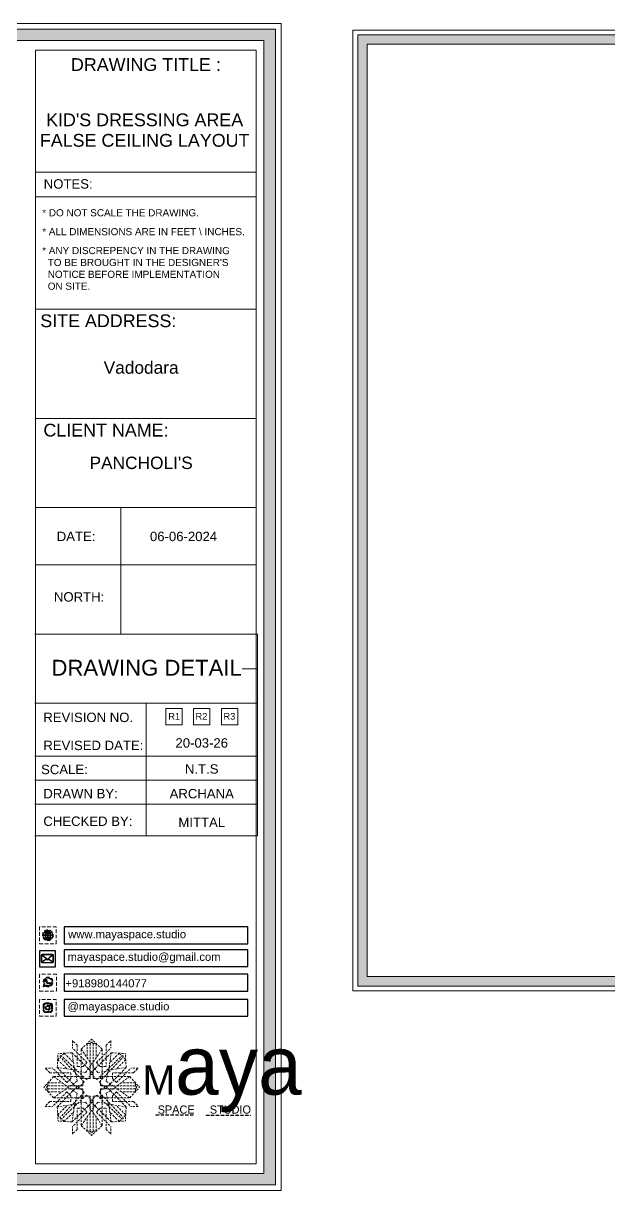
# Model space of a CAD drawing. Header units: millimetres. Extents: x 56222 to 3066687, y -650199 to -121287.
# Drawn here: x 136182 to 136257.9, y -183286.1 to -183134.8 of the extents above; entities that cross this region are included whole.
import ezdxf
from ezdxf.enums import TextEntityAlignment as Align

# ---------------------------------------------------------------- set-up
doc = ezdxf.new("R2010")
doc.units = ezdxf.units.MM
doc.header["$MEASUREMENT"] = 0
doc.linetypes.add('DASHEDX2', pattern=[1.5, 1, -0.5])
doc.layers.add('Dimension', color=10, linetype='DASHEDX2', lineweight=20)
doc.layers.add('NAME PLATE', color=7, linetype='Continuous', lineweight=25)
doc.styles.add('Arial', font='arial.ttf')
doc.styles.get("Standard").update_dxf_attribs({"font": 'arial.ttf', "height": 6})

# ---------------------------------------------------------------- blocks, each defined once
blk = doc.blocks.new('FSFSF')
at = {"color": 42, "lineweight": 5, "true_color": 0xe0ac11}
for p, q in [((28600.03, 143.51), (28600.03, 140.16)), ((28602.15, 141.41), (28600.03, 143.51)), ((28602.15, 141.41), (28602.15, 131.95)), ((28603.86, 139.69), (28608.58, 144.08)), ((28607.9, 142.22), (28606.58, 142.22)), ((28606.58, 142.22), (28606.58, 135.84)), ((28607.9, 142.22), (28608.58, 142.85)), ((28607.9, 142.22), (28607.9, 126.58)), ((28613.31, 139.69), (28608.58, 144.08)), ((28609.27, 142.22), (28608.59, 142.85)), ((28609.27, 142.22), (28609.27, 126.58)), ((28609.27, 142.22), (28610.59, 142.22)), ((28610.59, 142.22), (28610.59, 135.84)), ((28615.02, 141.41), (28617.14, 143.51)), ((28615.02, 141.41), (28615.02, 131.95)), ((28617.14, 143.51), (28617.14, 140.16)), ((28593.19, 131.45), (28593.54, 137.71)), ((28593.39, 135), (28594.56, 136.12)), ((28599.8, 138.06), (28593.54, 137.71)), ((28595.12, 136.69), (28594.53, 136.69)), ((28594.56, 136.12), (28594.56, 136.71)), ((28605.17, 124.98), (28594.56, 136.12)), ((28596.24, 137.86), (28595.12, 136.69)), ((28606.27, 126.08), (28595.12, 136.69)), ((28596.24, 137.86), (28600.47, 133.65)), ((28601.03, 130), (28599.8, 138.06)), ((28599.8, 138.05), (28608.58, 129.56)), ((28606.47, 133.76), (28600.03, 140.16)), ((28603.86, 126.58), (28603.86, 139.69)), ((28603.86, 139.69), (28608.58, 133.02)), ((28613.31, 139.69), (28608.59, 133.02)), ((28617.37, 138.05), (28608.59, 129.56)), ((28610.7, 133.76), (28617.14, 140.16)), ((28610.9, 126.08), (28622.05, 136.69)), ((28612.02, 124.98), (28622.62, 136.12)), ((28613.31, 126.58), (28613.31, 139.69)), ((28616.14, 130), (28617.37, 138.06)), ((28620.93, 137.86), (28616.7, 133.65)), ((28617.37, 138.06), (28623.63, 137.71)), ((28620.93, 137.86), (28622.05, 136.69)), ((28622.05, 136.69), (28622.64, 136.69)), ((28622.62, 136.12), (28622.62, 136.71)), ((28623.8, 135), (28622.62, 136.12)), ((28624, 131.45), (28623.65, 137.71)), ((28587.73, 131.22), (28591.08, 131.22)), ((28589.84, 129.1), (28587.73, 131.22)), ((28597.49, 124.78), (28591.08, 131.22)), ((28593.19, 131.45), (28601.69, 122.67)), ((28601.25, 130.22), (28593.19, 131.45)), ((28593.39, 135), (28597.6, 130.78)), ((28604.75, 131.95), (28602.15, 131.95)), ((28606.47, 133.76), (28604.75, 131.95)), ((28605.86, 129.18), (28608.58, 133.02)), ((28611.31, 129.18), (28608.59, 133.02)), ((28610.7, 133.76), (28612.42, 131.95)), ((28612.42, 131.95), (28615.02, 131.95)), ((28623.99, 131.45), (28615.5, 122.67)), ((28615.94, 130.22), (28624, 131.45)), ((28623.8, 135), (28619.59, 130.78)), ((28619.7, 124.78), (28626.1, 131.22)), ((28629.45, 131.22), (28626.1, 131.22)), ((28627.34, 129.1), (28629.45, 131.22)), ((28591.56, 127.39), (28587.17, 122.66)), ((28589.84, 129.1), (28599.29, 129.1)), ((28604.66, 127.39), (28591.56, 127.39)), ((28591.56, 127.39), (28598.23, 122.67)), ((28597.49, 124.78), (28599.29, 126.5)), ((28602.07, 125.39), (28598.23, 122.67)), ((28599.29, 126.5), (28599.29, 129.1)), ((28605.86, 129.18), (28601.03, 130)), ((28602.07, 125.39), (28601.25, 130.22)), ((28603.68, 126.54), (28603.68, 127.39)), ((28604.66, 126.54), (28603.68, 126.54)), ((28604.71, 127.57), (28603.86, 127.57)), ((28607.9, 126.58), (28603.86, 126.58)), ((28604.66, 123.35), (28604.66, 127.39)), ((28604.7, 126.58), (28604.71, 127.57)), ((28606.27, 126.08), (28608.58, 128.27)), ((28607.9, 128.92), (28608.58, 129.56)), ((28607.9, 128.92), (28608.58, 128.27)), ((28609.27, 128.92), (28608.59, 129.56)), ((28609.27, 128.92), (28608.59, 128.27)), ((28610.9, 126.08), (28608.59, 128.27)), ((28609.27, 126.58), (28613.31, 126.58)), ((28611.31, 129.18), (28616.14, 130)), ((28612.46, 126.58), (28612.46, 127.57)), ((28612.46, 127.57), (28613.31, 127.57)), ((28612.52, 123.35), (28612.52, 127.39)), ((28612.52, 127.39), (28625.63, 127.39)), ((28612.52, 126.54), (28613.51, 126.54)), ((28613.51, 126.54), (28613.51, 127.39)), ((28615.12, 125.39), (28615.94, 130.22)), ((28615.12, 125.39), (28618.96, 122.67)), ((28627.34, 129.1), (28617.89, 129.1)), ((28617.89, 126.5), (28617.89, 129.1)), ((28619.7, 124.78), (28617.89, 126.5)), ((28625.63, 127.39), (28618.96, 122.67)), ((28625.63, 127.39), (28630.02, 122.66)), ((28591.56, 117.94), (28587.17, 122.66)), ((28589.03, 123.35), (28588.4, 122.67)), ((28589.03, 121.98), (28588.4, 122.65)), ((28589.03, 123.35), (28589.03, 124.67)), ((28589.03, 124.67), (28595.4, 124.67)), ((28589.03, 123.35), (28604.66, 123.35)), ((28589.03, 121.98), (28604.66, 121.98)), ((28589.03, 121.98), (28589.03, 120.66)), ((28589.03, 120.66), (28595.4, 120.66)), ((28597.49, 120.54), (28591.08, 114.11)), ((28591.56, 117.94), (28598.23, 122.65)), ((28593.19, 113.88), (28601.69, 122.65)), ((28605.17, 120.35), (28594.56, 109.2)), ((28597.49, 120.54), (28599.29, 118.83)), ((28602.07, 119.94), (28598.23, 122.65)), ((28602.33, 123.35), (28601.69, 122.67)), ((28602.33, 121.98), (28601.69, 122.65)), ((28602.33, 123.35), (28602.97, 122.67)), ((28602.33, 121.98), (28602.97, 122.65)), ((28605.17, 124.98), (28602.97, 122.67)), ((28605.17, 120.35), (28602.97, 122.65)), ((28604.66, 121.98), (28604.66, 117.94)), ((28612.02, 124.98), (28614.21, 122.67)), ((28612.02, 120.35), (28614.21, 122.65)), ((28612.02, 120.35), (28622.62, 109.2)), ((28628.16, 123.35), (28612.52, 123.35)), ((28612.52, 121.98), (28612.52, 117.94)), ((28628.16, 121.98), (28612.52, 121.98)), ((28614.85, 123.35), (28614.21, 122.67)), ((28614.85, 121.98), (28614.21, 122.65)), ((28614.85, 123.35), (28615.5, 122.67)), ((28614.85, 121.98), (28615.5, 122.65)), ((28615.12, 119.94), (28618.96, 122.65)), ((28623.99, 113.88), (28615.5, 122.65)), ((28619.7, 120.54), (28617.89, 118.83)), ((28625.63, 117.94), (28618.96, 122.65)), ((28619.7, 120.54), (28626.1, 114.11)), ((28628.16, 124.67), (28621.78, 124.67)), ((28628.16, 120.66), (28621.78, 120.66)), ((28625.63, 117.94), (28630.02, 122.66)), ((28628.16, 123.35), (28628.16, 124.67)), ((28628.16, 123.35), (28628.78, 122.67)), ((28628.16, 121.98), (28628.78, 122.65)), ((28628.16, 121.98), (28628.16, 120.66)), ((28589.84, 116.23), (28587.73, 114.11)), ((28589.84, 116.23), (28599.29, 116.23)), ((28604.66, 117.94), (28591.56, 117.94)), ((28601.25, 115.1), (28593.19, 113.87)), ((28606.27, 119.15), (28595.12, 108.54)), ((28599.29, 118.83), (28599.29, 116.23)), ((28599.8, 107.17), (28608.58, 115.67)), ((28601.03, 115.23), (28599.8, 107.17)), ((28605.86, 116.05), (28601.03, 115.23)), ((28602.07, 119.94), (28601.25, 115.1)), ((28604.66, 118.78), (28603.68, 118.78)), ((28603.68, 118.78), (28603.68, 117.94)), ((28607.9, 118.65), (28603.86, 118.65)), ((28603.86, 118.65), (28603.86, 105.54)), ((28604.71, 117.66), (28603.86, 117.66)), ((28604.7, 118.65), (28604.71, 117.66)), ((28605.86, 116.05), (28608.58, 112.21)), ((28606.27, 119.15), (28608.58, 116.96)), ((28607.9, 103.01), (28607.9, 118.65)), ((28607.9, 116.31), (28608.58, 116.96)), ((28607.9, 116.31), (28608.58, 115.67)), ((28610.9, 119.15), (28608.59, 116.96)), ((28609.27, 116.31), (28608.59, 116.96)), ((28609.27, 116.31), (28608.59, 115.67)), ((28611.31, 116.05), (28608.59, 112.21)), ((28617.37, 107.17), (28608.59, 115.67)), ((28609.27, 118.65), (28613.31, 118.65)), ((28609.27, 103.01), (28609.27, 118.65)), ((28610.9, 119.15), (28622.05, 108.54)), ((28611.31, 116.05), (28616.14, 115.23)), ((28612.46, 118.65), (28612.46, 117.66)), ((28612.46, 117.66), (28613.31, 117.66)), ((28612.52, 118.78), (28613.51, 118.78)), ((28612.52, 117.94), (28625.63, 117.94)), ((28613.31, 118.65), (28613.31, 105.54)), ((28613.51, 118.78), (28613.51, 117.94)), ((28615.12, 119.94), (28615.94, 115.1)), ((28615.94, 115.1), (28624, 113.87)), ((28616.14, 115.23), (28617.37, 107.17)), ((28617.89, 118.83), (28617.89, 116.23)), ((28627.34, 116.23), (28617.89, 116.23)), ((28627.34, 116.23), (28629.45, 114.11)), ((28587.73, 114.11), (28591.08, 114.11)), ((28593.19, 113.87), (28593.54, 107.62)), ((28593.39, 110.32), (28597.6, 114.55)), ((28593.39, 110.32), (28594.56, 109.2)), ((28596.24, 107.37), (28600.47, 111.58)), ((28606.47, 111.47), (28600.03, 105.07)), ((28602.15, 103.82), (28602.15, 113.27)), ((28604.75, 113.27), (28602.15, 113.27)), ((28603.86, 105.54), (28608.58, 112.21)), ((28606.47, 111.47), (28604.75, 113.27)), ((28613.31, 105.54), (28608.59, 112.21)), ((28610.7, 111.47), (28612.42, 113.27)), ((28610.7, 111.47), (28617.14, 105.07)), ((28612.42, 113.27), (28615.02, 113.27)), ((28615.02, 103.82), (28615.02, 113.27)), ((28620.93, 107.37), (28616.7, 111.58)), ((28623.8, 110.32), (28619.59, 114.55)), ((28623.8, 110.32), (28622.62, 109.2)), ((28624, 113.87), (28623.65, 107.62)), ((28629.45, 114.11), (28626.1, 114.11)), ((28599.8, 107.17), (28593.54, 107.52)), ((28595.12, 108.54), (28594.53, 108.54)), ((28594.56, 109.2), (28594.56, 108.61)), ((28596.24, 107.37), (28595.12, 108.54)), ((28600.03, 101.71), (28600.03, 105.07)), ((28603.86, 105.54), (28608.58, 101.15)), ((28606.58, 103.01), (28606.58, 109.38)), ((28613.31, 105.54), (28608.58, 101.15)), ((28610.59, 103.01), (28610.59, 109.38)), ((28617.14, 101.71), (28617.14, 105.07)), ((28617.37, 107.17), (28623.63, 107.52)), ((28620.93, 107.37), (28622.05, 108.54)), ((28622.05, 108.54), (28622.64, 108.54)), ((28622.62, 109.2), (28622.62, 108.61)), ((28602.15, 103.82), (28600.03, 101.71)), ((28607.9, 103.01), (28606.58, 103.01)), ((28607.9, 103.01), (28608.58, 102.38)), ((28609.27, 103.01), (28608.59, 102.38)), ((28609.27, 103.01), (28610.59, 103.01)), ((28615.02, 103.82), (28617.14, 101.71))]:
    blk.add_line(p, q, dxfattribs=at)
blk = doc.blocks.new('hgwg')
at = {"layer": 'Dimension', "true_color": 0xd39e00}
h = blk.add_hatch(color=42, dxfattribs=at)
h.dxf.hatch_style = 1
h.paths.add_polyline_path([(27505.71, 45.05), (27494.27, 45.05), (27494.27, 44.9), (27505.71, 44.9)])
h = blk.add_hatch(color=42, dxfattribs=at)
h.dxf.hatch_style = 1
h.paths.add_polyline_path([(27523.3, 44.9), (27509.68, 44.9), (27509.68, 44.75), (27523.3, 44.75)])
at = {"layer": 'Dimension', "color": 42, "true_color": 0xd39e00}
for p, q in [((27494.27, 45.05), (27505.71, 45.05)), ((27494.27, 44.9), (27494.27, 45.05)), ((27494.27, 44.9), (27505.71, 44.9)), ((27505.71, 45.05), (27505.71, 44.9)), ((27509.68, 44.9), (27523.3, 44.9)), ((27509.68, 44.9), (27509.68, 44.75)), ((27509.68, 44.75), (27523.3, 44.75)), ((27523.3, 44.75), (27523.3, 44.9))]:
    blk.add_line(p, q, dxfattribs=at)
at = {"layer": 'Dimension', "color": 42, "true_color": 0xd39e00, "attachment_point": 1}
for s, width, insert, char_height in [('{\\fCinzel|b0|i0|c0|p2;\\H1.5x;M\\fAmsterdam One|b0|i0|c0|p2;\\H2x;aya}', 85.3277, (27490.17, 69.17), 6), ('{\\fCinzel|b0|i0|c0|p0;SPACE     STUDIO}', 66.129, (27494.83, 47.86), 2.5)]:
    blk.add_mtext_dynamic_manual_height_columns(s, width=width, gutter_width=30, heights=[0], dxfattribs=dict(at, insert=insert, char_height=char_height))
blk = doc.blocks.new('QEGW4TG')
at = {"layer": 'Dimension', "true_color": 0x000000}
h = blk.add_hatch(color=18, dxfattribs=at)
h.dxf.hatch_style = 1
h.paths.add_polyline_path([(2.69, 1.93, 0.170513), (2.95, 1.97, 0.190337), (3.11, 2.18, 0.316231), (3.07, 2.28), (2.79, 2.37, 0.273721), (2.69, 2.34, 0.040749), (2.63, 2.27, -0.441282), (2.53, 2.25, -0.11828), (2.06, 2.64, -0.441282), (2.07, 2.74, 0.040749), (2.13, 2.81, 0.290083), (2.14, 2.92), (2.01, 3.18, 0.316231), (1.91, 3.2, 0.190337), (1.73, 3, 0.170513), (1.72, 2.74, 0.252784)], flags=0)
h.paths.add_polyline_path([(1.19, 1.98), (1.03, 1.3, 0.550912), (1.11, 1.23), (1.75, 1.39, 6.344125)])
h.paths.add_polyline_path([(1.81, 1.7), (1.4, 1.6), (1.5, 2.03, -9.071339)], flags=16)
h.paths.add_polyline_path([(3.11, 2.16, -0.17811), (2.95, 1.97, -0.170513), (2.69, 1.93, -0.252784), (1.72, 2.74, -0.170513), (1.73, 3, -0.17811), (1.89, 3.19, -0.370089), (2.01, 3.18), (2.14, 2.92, -0.307185), (2.13, 2.8, -0.041087), (2.06, 2.73, 0.321676), (2.05, 2.65, 0.126524), (2.55, 2.24, 0.312216), (2.62, 2.26, -0.041087), (2.68, 2.34, -0.290673), (2.79, 2.37), (3.07, 2.28, -0.370089)], flags=0)
h = blk.add_hatch(color=18, dxfattribs=at)
h.dxf.hatch_style = 1
h.paths.add_polyline_path([(2.79, 2.37, 0.273721), (2.69, 2.34, 0.040749), (2.63, 2.27, -0.441282), (2.53, 2.25, -0.11828), (2.06, 2.64, -0.441282), (2.07, 2.74, 0.040749), (2.13, 2.81, 0.290083), (2.14, 2.92), (2.01, 3.18, 0.316231), (1.91, 3.2, 0.190337), (1.73, 3, 0.170513), (1.72, 2.74, 0.252784), (2.69, 1.93, 0.170513), (2.95, 1.97, 0.190337), (3.11, 2.18, 0.316231), (3.07, 2.28)])
for p, q in [((1.19, 1.98), (1.03, 1.3)), ((1.1, 1.23), (1.75, 1.39)), ((1.5, 2.03), (1.4, 1.6)), ((1.4, 1.6), (1.81, 1.7)), ((2.01, 3.18), (2.14, 2.92)), ((3.07, 2.28), (2.8, 2.36))]:
    blk.add_line(p, q)
blk.add_lwpolyline([(0, 0), (4.68, 0), (4.68, 4.68), (0, 4.68)], close=True)
for centre, radius, start, end in [((2.39, 2.56), 1.34, 241.4727, 205.6422), ((2.39, 2.56), 1.04, 235.9962, 210.8333), ((1.09, 1.29), 0.0598, 164.8483, 282.1458), ((2.09, 2.87), 0.39, 159.7007, 198.4072), ((2.96, 3.23), 1.33, 201.4218, 258.1669), ((2.07, 2.87), 0.364, 118.9685, 159.3648), ((1.94, 3.12), 0.0896, 41.8985, 123.1344), ((2.11, 2.68), 0.066, 135.9932, 224.8892), ((1.67, 3.16), 0.586, 312.4617, 321.8728), ((3.12, 3.42), 1.31, 216.5455, 243.5279), ((2.05, 2.87), 0.104, 320.3924, 28.6971), ((2.57, 2.3), 0.066, 234.2482, 323.1441), ((3.11, 1.94), 0.586, 137.2645, 146.6756), ((2.76, 2.27), 0.104, 70.4402, 138.745), ((2.75, 2.31), 0.39, 260.7301, 299.4366), ((2.76, 2.29), 0.364, 299.7725, 340.1688), ((3.03, 2.2), 0.0896, 336.0029, 57.2388)]:
    blk.add_arc(centre, radius, start, end)
blk = doc.blocks.new('ASGERG')
at = {"layer": 'Dimension', "true_color": 0x000000}
h = blk.add_hatch(color=18, dxfattribs=at)
h.dxf.hatch_style = 1
h.paths.add_polyline_path([(0.99, 1.7, 0.353872), (1.69, 1.03), (2.96, 1.03, 0.353872), (3.66, 1.7), (3.66, 2.99, 0.353872), (2.96, 3.67), (1.69, 3.67, 0.353872), (0.99, 2.99)])
h.paths.add_polyline_path([(1.27, 2.97, -0.353872), (1.72, 3.4), (2.94, 3.4, -0.353872), (3.38, 2.97), (3.38, 1.72, -0.353872), (2.94, 1.3), (1.72, 1.3, -0.353872), (1.27, 1.72)], flags=16)
h.paths.add_polyline_path([(3.02, 2.35, -1), (1.64, 2.35, -1)], flags=0)
h.paths.add_polyline_path([(2.74, 2.35, -1), (1.92, 2.35, -1)], flags=0)
h.paths.add_polyline_path([(2.86, 3.02, -1), (3.19, 3.02, -1)], flags=0)
h.paths.add_polyline_path([(1.64, 2.35, 1), (3.02, 2.35, 1)], flags=0)
h = blk.add_hatch(color=18, dxfattribs=at)
h.dxf.hatch_style = 1
h.paths.add_polyline_path([(1.64, 2.35, 1), (3.02, 2.35, 1)])
h.paths.add_polyline_path([(2.74, 2.35, -1), (1.92, 2.35, -1)], flags=16)
h = blk.add_hatch(color=18, dxfattribs=at)
h.dxf.hatch_style = 1
h.paths.add_polyline_path([(3.19, 3.02, 1), (2.86, 3.02, 1)])
for p, q in [((1.69, 3.67), (2.96, 3.67)), ((2.94, 3.4), (1.72, 3.4)), ((0.99, 2.99), (0.99, 1.7)), ((1.27, 2.97), (1.27, 1.72)), ((1.69, 1.03), (2.96, 1.03)), ((2.94, 1.3), (1.72, 1.3)), ((3.38, 2.97), (3.38, 1.72)), ((3.66, 2.99), (3.66, 1.7))]:
    blk.add_line(p, q)
blk.add_lwpolyline([(0, 0), (4.68, 0), (4.68, 4.68), (0, 4.68)], close=True)
for centre, radius in [((2.33, 2.35), 0.694), ((2.33, 2.35), 0.414), ((3.02, 3.02), 0.168)]:
    blk.add_circle(centre, radius)
for centre, radius, start, end in [((1.76, 2.89), 0.778, 94.8631, 172.8127), ((1.76, 2.91), 0.491, 94.8631, 172.8127), ((2.9, 2.91), 0.491, 7.1873, 85.1369), ((2.89, 2.89), 0.778, 7.1873, 85.1369), ((1.76, 1.8), 0.778, 187.1873, 265.1369), ((1.76, 1.78), 0.491, 187.1873, 265.1369), ((2.9, 1.78), 0.491, 274.8631, 352.8127), ((2.89, 1.8), 0.778, 274.8631, 352.8127)]:
    blk.add_arc(centre, radius, start, end)
blk = doc.blocks.new('DTGWEGEARG')
at = {"layer": 'Dimension', "true_color": 0x000000}
h = blk.add_hatch(color=18, dxfattribs=at)
h.dxf.hatch_style = 1
h.paths.add_polyline_path([(3.83, 2.34, 1), (0.85, 2.34, 1)])
h.paths.add_polyline_path([(2.51, 1.01, 0.105795), (2.96, 1.58, -0.055205), (3.3, 1.41, -0.169822)], flags=16)
h.paths.add_polyline_path([(2.41, 1.12), (2.41, 1.69, -0.058279), (2.81, 1.63, -0.103353)], flags=16)
h.paths.add_polyline_path([(2.26, 1.13, -0.101741), (1.87, 1.63, -0.057171), (2.26, 1.69)], flags=16)
h.paths.add_polyline_path([(2.17, 1.01, -0.169822), (1.38, 1.41, -0.055205), (1.72, 1.58, 0.105795)], flags=16)
h.paths.add_polyline_path([(3.02, 1.72, 0.081336), (3.13, 2.27), (3.68, 2.27, -0.152069), (3.4, 1.52, 0.05687)], flags=16)
h.paths.add_polyline_path([(2.87, 1.77, 0.061945), (2.41, 1.84), (2.41, 2.27), (2.98, 2.27, -0.081344)], flags=16)
h.paths.add_polyline_path([(2.26, 1.84, 0.060923), (1.8, 1.77, -0.081344), (1.7, 2.27), (2.26, 2.27)], flags=16)
h.paths.add_polyline_path([(1.66, 1.72, 0.05687), (1.28, 1.52, -0.152069), (1, 2.27), (1.55, 2.27, 0.081336)], flags=16)
h.paths.add_polyline_path([(2.41, 2.42), (2.41, 2.83, 0.061945), (2.87, 2.91, -0.080009), (2.98, 2.42)], flags=16)
h.paths.add_polyline_path([(3.13, 2.42, 0.080116), (3.02, 2.96, 0.05687), (3.4, 3.16, 0.028258), (3.3, 3.27, -0.055205), (2.96, 3.1, 0.105795), (2.51, 3.67, -0.36029), (3.68, 2.42)], flags=16)
h.paths.add_polyline_path([(2.26, 2.42), (1.7, 2.42, -0.080009), (1.8, 2.91, 0.060923), (2.26, 2.84)], flags=16)
h.paths.add_polyline_path([(1.55, 2.42), (1, 2.42, -0.150466), (1.28, 3.16, 0.05687), (1.66, 2.96, 0.080116)], flags=16)
h.paths.add_polyline_path([(2.41, 2.98), (2.41, 3.56, -0.103353), (2.81, 3.05, -0.058279)], flags=16)
h.paths.add_polyline_path([(2.26, 2.99, -0.057171), (1.87, 3.05, -0.101741), (2.26, 3.55)], flags=16)
h.paths.add_polyline_path([(1.72, 3.1, -0.055205), (1.38, 3.27, -0.169822), (2.17, 3.67, 0.105795)], flags=16)
blk.add_lwpolyline([(0, 0), (4.68, 0), (4.68, 4.68), (0, 4.68)], close=True)
at = {"layer": 'Dimension', "color": 18, "true_color": 0x000000}
for p, q in [((2.26, 3.55), (2.26, 2.99)), ((2.41, 3.56), (2.41, 2.98)), ((1, 2.42), (1.55, 2.42)), ((1, 2.27), (1.55, 2.27)), ((1.7, 2.42), (2.26, 2.42)), ((1.7, 2.27), (2.26, 2.27)), ((2.26, 2.84), (2.26, 2.42)), ((2.26, 2.27), (2.26, 1.84)), ((2.26, 1.69), (2.26, 1.13)), ((2.41, 2.83), (2.41, 2.42)), ((2.41, 2.42), (2.98, 2.42)), ((2.41, 2.27), (2.98, 2.27)), ((2.41, 2.27), (2.41, 1.84)), ((2.41, 1.69), (2.41, 1.12)), ((3.13, 2.42), (3.68, 2.42)), ((3.13, 2.27), (3.68, 2.27))]:
    blk.add_line(p, q, dxfattribs=at)
blk.add_circle((2.34, 2.34), 1.49, dxfattribs=at)
for centre, radius, start, end in [((2.34, 2.34), 1.34, 97.3549, 135.9073), ((2.34, 4.74), 1.75, 236.7417, 249.3811), ((3.28, 2.34), 1.73, 129.9301, 154.0867), ((3.28, 2.34), 1.58, 130.1073, 153.3446), ((1.4, 2.34), 1.58, 26.6554, 50.2584), ((2.34, 2.34), 1.34, 3.3907, 82.6451), ((1.4, 2.34), 1.73, 25.9133, 50.0699), ((2.34, 4.74), 1.75, 290.6189, 303.2583), ((2.34, 2.34), 1.34, 142.3819, 176.6093), ((2.34, 2.34), 1.34, 183.0315, 217.6181), ((2.34, 4.74), 1.9, 236.1399, 249.1595), ((2.34, -0.06), 1.9, 110.8405, 123.8601), ((2.34, -0.06), 1.75, 110.6189, 123.2583), ((2.34, 2.34), 1.34, 224.0927, 262.6451), ((3.28, 2.34), 1.73, 159.0567, 177.3789), ((3.28, 2.34), 1.73, 182.3435, 200.9433), ((3.28, 2.34), 1.58, 158.8325, 177.1302), ((3.28, 2.34), 1.58, 182.5658, 201.1675), ((3.28, 2.34), 1.73, 205.9133, 230.0699), ((2.34, 4.74), 1.9, 253.6799, 267.6253), ((2.34, -0.06), 1.9, 92.3747, 106.3201), ((2.34, 4.74), 1.75, 254.3336, 267.422), ((2.34, -0.06), 1.75, 92.578, 105.6664), ((3.28, 2.34), 1.58, 206.6554, 229.8927), ((2.34, 4.74), 1.75, 272.3248, 285.6664), ((2.34, 4.74), 1.9, 272.1415, 286.3201), ((2.34, -0.06), 1.9, 73.6799, 87.8585), ((2.34, -0.06), 1.75, 74.3336, 87.6752), ((1.4, 2.34), 1.58, 309.7416, 333.3446), ((1.4, 2.34), 1.73, 309.9301, 334.0867), ((2.34, 2.34), 1.34, 277.3549, 315.9073), ((1.4, 2.34), 1.58, 2.8698, 21.1675), ((1.4, 2.34), 1.58, 338.8325, 357.4342), ((2.34, -0.06), 1.75, 56.7417, 69.3811), ((2.34, 4.74), 1.9, 290.8405, 303.8601), ((1.4, 2.34), 1.73, 2.6211, 20.9433), ((1.4, 2.34), 1.73, 339.0567, 357.6565), ((2.34, -0.06), 1.9, 56.1399, 69.1595), ((2.34, 2.34), 1.34, 322.3819, 356.9685)]:
    blk.add_arc(centre, radius, start, end, dxfattribs=at)

msp = doc.modelspace()

# ---------------------------------------------------------------- hatches: boundary and pattern name
at = {"layer": 'Dimension', "linetype": 'Continuous', "true_color": 0xd39e00}
h = msp.add_hatch(color=42, dxfattribs=at)
h.paths.add_polyline_path([(136001.867, -183135.585), (136001.867, -183285.366), (136214.661, -183285.366), (136214.661, -183135.585)])
h.paths.add_polyline_path([(136003.36, -183137.079), (136213.167, -183137.079), (136213.167, -183283.872), (136003.36, -183283.872)], flags=16)
h = msp.add_hatch(color=42, dxfattribs=at)
h.paths.add_polyline_path([(136225.331, -183136.324), (136225.331, -183259.606), (136400.479, -183259.606), (136400.479, -183136.324)])
h.paths.add_polyline_path([(136226.56, -183137.553), (136399.25, -183137.553), (136399.25, -183258.377), (136226.56, -183258.377)], flags=16)
at = {"layer": 'Dimension', "true_color": 0x000000}
h = msp.add_hatch(color=18, dxfattribs=at)
h.dxf.hatch_style = 1
h.paths.add_polyline_path([(136185.735, -183256.592, 0.4142136), (136185.893, -183256.433), (136185.893, -183255.64, 0.4142136), (136185.735, -183255.482), (136184.475, -183255.482, 0.4142136), (136184.316, -183255.64), (136184.316, -183256.433, 0.4142136), (136184.475, -183256.592)])
h.paths.add_polyline_path([(136185.222, -183256.114), (136185.805, -183256.503, -0.1989124), (136185.735, -183256.532), (136184.475, -183256.532, -0.1989124), (136184.405, -183256.503), (136184.988, -183256.114), (136185.105, -183256.223)], flags=16)
h.paths.add_polyline_path([(136185.105, -183256.142), (136184.464, -183255.542, -0.0287833), (136184.475, -183255.541), (136185.735, -183255.541, -0.0287833), (136185.746, -183255.542)], flags=16)
h.paths.add_polyline_path([(136185.266, -183256.072), (136185.804, -183255.569, -0.2024819), (136185.834, -183255.64), (136185.834, -183256.433, -0.043076), (136185.832, -183256.45)], flags=16)
h.paths.add_polyline_path([(136184.943, -183256.072), (136184.377, -183256.45, -0.043076), (136184.376, -183256.433), (136184.376, -183255.64, -0.2024819), (136184.406, -183255.569)], flags=16)

# ---------------------------------------------------------------- linework, layer by layer
at = {"color": 18, "true_color": 0x000000}
for points in [[(136187.265, -183254.108), (136211.108, -183254.108), (136211.108, -183251.929), (136187.265, -183251.929)], [(136187.265, -183257.082), (136211.108, -183257.082), (136211.108, -183254.903), (136187.265, -183254.903)], [(136187.276, -183260.255), (136211.108, -183260.255), (136211.108, -183258.076), (136187.276, -183258.076)], [(136187.265, -183263.503), (136211.108, -183263.503), (136211.108, -183261.324), (136187.265, -183261.324)]]:
    msp.add_lwpolyline(points, close=True, dxfattribs=at)
msp.add_lwpolyline([(136184.067, -183257.099), (136186.14, -183257.099), (136186.14, -183255.026), (136184.067, -183255.026)], close=True)
at = {"layer": 'Dimension', "color": 42, "linetype": 'Continuous', "true_color": 0xd39e00}
for p, q in [((136212.156, -183154.107), (136183.563, -183154.107)), ((136212.156, -183157.328), (136183.563, -183157.328)), ((136212.156, -183171.861), (136183.563, -183171.861)), ((136212.156, -183186.033), (136183.563, -183186.033)), ((136212.156, -183197.582), (136183.563, -183197.582)), ((136194.626, -183197.582), (136194.626, -183213.997)), ((136212.156, -183205.012), (136183.563, -183205.012)), ((136212.33, -183213.997), (136183.475, -183213.997)), ((136212.33, -183213.997), (136212.33, -183240.132)), ((136210.339, -183218.477), (136212.33, -183218.477)), ((136183.475, -183222.958), (136212.33, -183222.958)), ((136197.902, -183240.132), (136197.902, -183222.958)), ((136212.33, -183229.827), (136183.475, -183229.827)), ((136212.33, -183232.921), (136183.475, -183232.921)), ((136212.33, -183236.015), (136183.475, -183236.015)), ((136183.475, -183240.132), (136212.33, -183240.132))]:
    msp.add_line(p, q, dxfattribs=at)
at = {"layer": 'Dimension', "color": 18, "linetype": 'Continuous', "true_color": 0x000000}
for p, q in [((136184.316, -183255.64), (136184.316, -183256.433)), ((136184.376, -183255.64), (136184.376, -183256.433)), ((136184.377, -183256.45), (136184.943, -183256.072)), ((136184.405, -183256.503), (136184.988, -183256.114)), ((136184.406, -183255.569), (136184.943, -183256.072)), ((136184.464, -183255.542), (136185.105, -183256.142)), ((136184.475, -183255.482), (136185.735, -183255.482)), ((136184.475, -183255.541), (136185.735, -183255.541)), ((136184.988, -183256.114), (136185.105, -183256.223)), ((136185.105, -183256.142), (136185.746, -183255.542)), ((136185.105, -183256.223), (136185.222, -183256.114)), ((136185.805, -183256.503), (136185.222, -183256.114)), ((136185.266, -183256.072), (136185.804, -183255.569)), ((136185.832, -183256.45), (136185.266, -183256.072)), ((136185.834, -183255.64), (136185.834, -183256.433)), ((136185.893, -183255.64), (136185.893, -183256.433)), ((136184.475, -183256.532), (136185.735, -183256.532)), ((136184.475, -183256.592), (136185.735, -183256.592))]:
    msp.add_line(p, q, dxfattribs=at)
at = {"layer": 'Dimension', "color": 42, "linetype": 'Continuous', "true_color": 0xd39e00}
for points in [[(136001.12, -183134.838), (136215.408, -183134.838), (136215.408, -183286.112), (136001.12, -183286.112)], [(136001.867, -183135.585), (136214.661, -183135.585), (136214.661, -183285.366), (136001.867, -183285.366)], [(136224.717, -183135.709), (136401.094, -183135.709), (136401.094, -183260.221), (136224.717, -183260.221)], [(136225.331, -183136.324), (136400.479, -183136.324), (136400.479, -183259.606), (136225.331, -183259.606)], [(136003.36, -183137.079), (136213.167, -183137.079), (136213.167, -183283.872), (136003.36, -183283.872)], [(136226.56, -183137.553), (136399.25, -183137.553), (136399.25, -183258.377), (136226.56, -183258.377)], [(136200.456, -183223.622), (136202.562, -183223.622), (136202.562, -183225.728), (136200.456, -183225.728)], [(136204.063, -183223.622), (136206.169, -183223.622), (136206.169, -183225.728), (136204.063, -183225.728)], [(136207.67, -183223.622), (136209.776, -183223.622), (136209.776, -183225.728), (136207.67, -183225.728)]]:
    msp.add_lwpolyline(points, close=True, dxfattribs=at)
at = {"layer": 'Dimension', "color": 42, "linetype": 'ByBlock', "true_color": 0xd39e00}
msp.add_lwpolyline([(136183.563, -183282.643), (136183.563, -183138.308), (136212.156, -183138.308), (136212.156, -183282.643)], close=True, dxfattribs=at)
at = {"layer": 'Dimension', "color": 18, "true_color": 0x000000}
for centre, radius, start, end in [((136184.475, -183255.64), 0.159, 90, 180), ((136184.475, -183255.64), 0.0991, 134.21354, 180), ((136184.475, -183255.64), 0.0991, 90, 96.59481), ((136185.735, -183255.64), 0.159, 0, 90), ((136185.735, -183255.64), 0.0991, 83.40519, 90), ((136185.735, -183255.64), 0.0991, 0, 45.78646), ((136184.475, -183256.433), 0.159, 180, 270), ((136184.475, -183256.433), 0.0991, 180, 189.86619), ((136184.475, -183256.433), 0.0991, 224.99995, 270), ((136185.735, -183256.433), 0.159, 270, 0), ((136185.735, -183256.433), 0.0991, 270, 315.00005), ((136185.735, -183256.433), 0.0991, 350.13381, 0)]:
    msp.add_arc(centre, radius, start, end, dxfattribs=at)

# ---------------------------------------------------------------- block references
at = {"layer": 'Dimension', "color": 42, "true_color": 0xd39e00}
for name, p, xscale, yscale, zscale in [('DTGWEGEARG', (136184.079, -183254.108), 0.4658530968599601, 0.4658530968599601, 0.4658530968599601), ('QEGW4TG', (136184.09, -183260.255), 0.4658530968599601, 0.4658530968599601, 0.4658530968599601), ('ASGERG', (136184.079, -183263.503), 0.4658530968599601, 0.4658530968599601, 0.4658530968599601), ('FSFSF', (127899.484, -183308.259), 0.2898208398672515, 0.2898208398672515, 0.2898208398672515), ('hgwg', (124570.53, -183295.319), 0.4229475053376619, 0.4229475053376619, 0.4229475053376619)]:
    msp.add_blockref(name, p, dxfattribs=dict(at, xscale=xscale, yscale=yscale, zscale=zscale))

# ---------------------------------------------------------------- texts
at = {"color": 18, "true_color": 0x000000, "char_height": 1.04163, "attachment_point": 1}
for s, width, gutter_width, insert in [('www.mayaspace.studio', 6.99502, 5.851, (136187.803, -183252.354)), ('mayaspace.studio@gmail.com', 4.36398, 3.65, (136187.72, -183255.293)), ('+918980144077', 17.01748, 3.65, (136187.45, -183258.719)), ('@mayaspace.studio', 4.36398, 3.65, (136187.72, -183261.714))]:
    msp.add_mtext_dynamic_manual_height_columns(s, width=width, gutter_width=gutter_width, heights=[0], dxfattribs=dict(at, insert=insert))
at = {"layer": 'NAME PLATE', "style": 'Arial'}
for s, height, p in [('DRAWING TITLE : ', 1.65882, (136198.199, -183141.009)), ("KID'S DRESSING AREA", 1.65882, (136197.71, -183148.171)), ('FALSE CEILING LAYOUT', 1.65882, (136197.717, -183150.829)), ('NOTES:', 1.2188, (136187.805, -183156.256)), ('SITE ADDRESS:', 1.65882, (136193.006, -183174.211)), ('Vadodara', 1.6036, (136197.26, -183180.247)), ('CLIENT NAME:', 1.65882, (136192.704, -183188.384)), ("PANCHOLI'S", 1.6036, (136197.26, -183192.595)), ('DATE:', 1.2188, (136188.827, -183201.939)), ('06-06-2024', 1.2188, (136202.756, -183201.939)), ('NORTH:', 1.2188, (136189.216, -183209.775)), ('DRAWING DETAIL', 2.05084, (136197.97, -183219.367)), ('REVISION NO.', 1.21883, (136190.401, -183225.387)), ('REVISED DATE: ', 1.21883, (136191.3, -183229.021)), ('SCALE:', 1.2188, (136187.314, -183232.138)), ('DRAWN BY:', 1.2188, (136189.407, -183235.27)), ('ARCHANA', 1.2188, (136205.116, -183235.275)), ('CHECKED BY:', 1.21883, (136190.354, -183238.846)), ('MITTAL', 1.2188, (136205.116, -183239.007))]:
    msp.add_text(s, height=height, dxfattribs=at).set_placement(p, align=Align.CENTER)
for s, p in [('R1', (136200.779, -183225.072)), ('R2', (136204.307, -183225.072))]:
    msp.add_text(s, height=0.8592, dxfattribs=at).set_placement(p)
at = {"layer": 'NAME PLATE', "char_height": 0.92183, "width": 35.61521, "attachment_point": 1, "style": 'Arial'}
for s, insert in [('* DO NOT SCALE THE DRAWING.', (136184.436, -183158.923)), ('* ALL DIMENSIONS ARE IN FEET \\\\ INCHES.', (136184.436, -183161.375)), ("* ANY DISCREPENCY IN THE DRAWING \\P  TO BE BROUGHT IN THE DESIGNER'S\\P  NOTICE BEFORE IMPLEMENTATION \\P  ON SITE.", (136184.436, -183163.826))]:
    msp.add_mtext(s, dxfattribs=dict(at, insert=insert))
at = {"layer": 'NAME PLATE', "lineweight": 0, "attachment_point": 2, "style": 'Arial'}
for s, insert, char_height, width in [('R3', (136208.697, -183224.209), 0.8592, 1.67697), ('20-03-26', (136205.116, -183227.484), 1.2188, 10.56254), ('N.T.S', (136205.116, -183230.858), 1.2188, 2.37882)]:
    msp.add_mtext(s, dxfattribs=dict(at, insert=insert, char_height=char_height, width=width))

doc.saveas('drawing.dxf')
